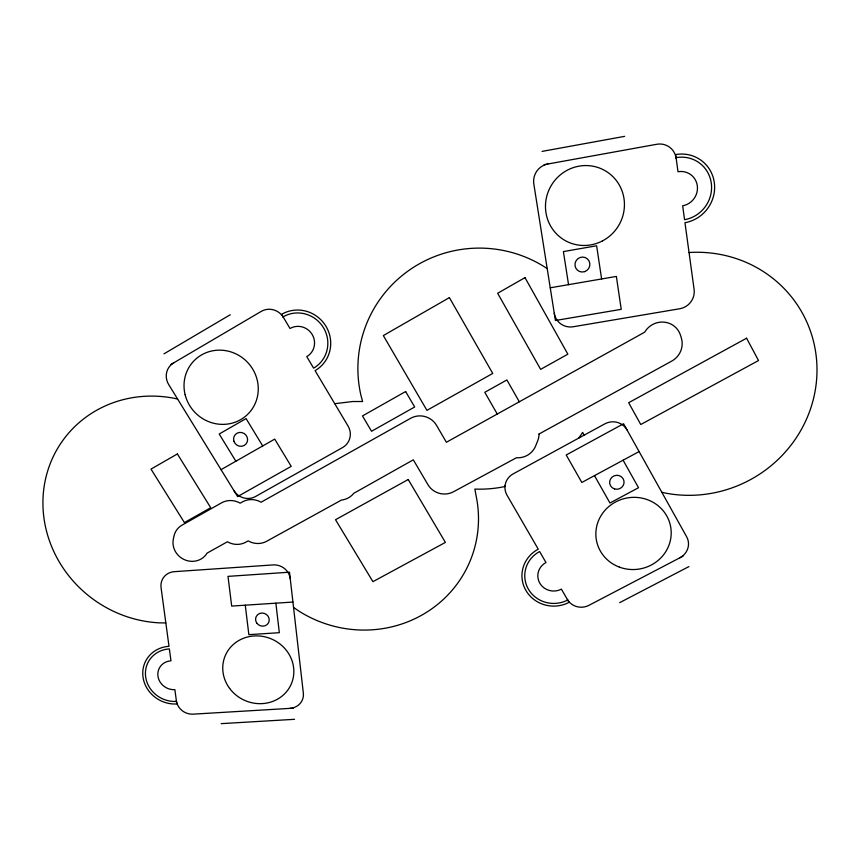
<?xml version="1.0" encoding="UTF-8"?>
<svg xmlns="http://www.w3.org/2000/svg" width="860" height="860" viewBox="0 0 860 860"><rect width="100%" height="100%" fill="white"/><g stroke="black" fill="none" stroke-linecap="round" stroke-linejoin="round"><path stroke-width="1.29" d="M505.046 485.728L505.013 486.438L502.842 486.954A121.582 120.529 3.2 0 1 474.87 489.082L476.053 495.553A118.078 113.681 22.4 0 1 428.173 611.277A118.078 113.681 22.4 0 1 298.829 611.051L293.539 607.418M578.92 437.998L582.629 432.365L584.069 435.192M163.991 353.836L230.244 314.749M170.635 364.661L261.236 311.395A16.469 15.931 51.6 0 1 283.477 317.48M221.041 469.657L274.716 439.116L291.207 466.356L237.596 496.575L168.732 384.635A16.286 15.512 46.8 0 1 173.612 362.909M639.098 451.565L581.822 482.471L566.213 454.983L623.575 423.743L686.656 536.79A16.211 15.415 -12.1 0 1 679.884 557.785M683.055 556.13L588.917 605.343A15.91 15.147 -2.4 0 1 567.353 599.431M619.684 602.645L688.914 566.589M542.079 151.392L624.629 136.353M544.154 164.679L656.771 144.276A17.63 16.942 -56.2 0 1 676.175 158.412M550.239 287.81L616.362 276.425L621.232 309.331L555.409 320.5L533.823 184.018A17.297 16.867 -66.4 0 1 547.885 164.002M334.755 403.695L352.74 401.523L362.608 401.523L360.824 394.858A121.582 120.529 3.2 0 1 410.693 269.18A121.582 120.529 3.2 0 1 546.96 268.449L547.207 268.632M689.064 252.56L690.655 252.421A125.055 120.432 -29.1 0 1 816.344 382.421A125.055 120.432 -29.1 0 1 665.339 493.07L661.802 492.242M292.927 602.043L231.684 606.085L227.997 576.372L289.508 572.201L303.344 693.096A15.351 14.297 20.9 0 1 289.885 708.382M293.238 708.178L193.199 714.155A15.287 14.104 25.9 0 1 176.375 700.782M221.181 723.647L294.529 719.315M165.84 622.909L159.928 622.876A117.917 110.876 36.7 0 1 43.14 495.897A117.917 110.876 36.7 0 1 174.118 398.266L177.622 399.083M235.866 461.218L219.203 434.01L246.078 418.573L262.708 445.942M497.252 414.015L484.793 392.31L506.884 379.959L519.322 401.77M594.475 475.644L609.955 503.003L638.529 487.717L623.102 460.197M568.546 284.66L563.408 251.582L596.625 245.777L601.613 278.962M245.261 605.193L248.852 634.659L279.328 632.691L275.866 603.172M676.067 157.649A31.97 30.723 -52.2 0 1 711.295 183.169A31.97 30.723 -52.2 0 1 684.56 219.698L682.657 205.798A17.544 16.856 -52.2 0 0 697.309 185.749A17.544 16.856 -52.2 0 0 678.003 171.742L675.659 154.585A35.088 33.723 -52.2 0 1 714.316 182.6A35.088 33.723 -52.2 0 1 684.968 222.697L694.106 289.465A17.082 16.501 -39.8 0 1 679.69 308.762L573.222 326.757A16.738 16.458 -38.6 0 1 554.27 313.266M567.697 600.011A28.993 27.703 -0.4 0 1 528.384 589.154A28.993 27.703 -0.4 0 1 539.629 551.539L545.992 562.537A15.91 15.2 -0.4 0 0 539.8 583.188A15.91 15.2 -0.4 0 0 561.397 589.132L569.051 602.365A31.82 30.412 -0.4 0 1 525.912 590.444A31.82 30.412 -0.4 0 1 538.252 549.164L507.002 495.177A16.093 15.62 0 0 1 513.14 473.903L604.817 423.862A16.404 15.899 -16.4 0 1 627.037 429.946M283.101 316.856A29.874 29.036 48.7 0 1 323.575 327.864A29.874 29.036 48.7 0 1 313.61 368.155L306.762 356.642A16.394 15.931 48.7 0 0 312.212 334.54A16.394 15.931 48.7 0 0 290.013 328.488L281.596 314.33A32.788 31.863 48.7 0 1 326.037 326.413A32.788 31.863 48.7 0 1 315.083 370.638L348.085 426.119A16.082 15.62 32.7 0 1 342.56 447.565L255.506 496.532A15.931 15.211 34.5 0 1 233.931 490.608M176.461 701.416A27.971 25.843 27.6 0 1 145.652 676.852A27.971 25.843 27.6 0 1 169.355 648.902L170.968 660.824A15.351 14.179 27.6 0 0 157.95 676.164A15.351 14.179 27.6 0 0 174.87 689.645L176.805 703.964A30.702 28.369 27.6 0 1 142.996 676.992A30.702 28.369 27.6 0 1 169.001 646.312L161.056 587.573A15.609 14.598 31.5 0 1 174.279 571.674L273.114 564.913A15.652 14.813 26.2 0 1 290.271 578.855M539.026 434.02L538.983 435.364A19.114 18.716 -3.3 0 1 537.736 440.718L535.683 445.856A19.092 18.683 -2.4 0 1 516.462 457.735L453.618 491.705A18.877 18.383 12.8 0 1 427.936 484.664L413.316 459.831L353.772 493.307A18.78 18.135 27.3 0 1 341.495 500.047L266.686 541.252A18.608 17.705 30.7 0 1 249.432 541.542L248.196 540.865L245.885 542.155A18.608 17.652 31.9 0 1 228.674 542.434L227.438 541.757L207.056 553.13L206.228 554.41A18.533 17.447 33.2 0 1 184.083 559.527A18.533 17.447 33.2 0 1 173.344 539.048L173.967 536.135A18.544 17.469 33.3 0 1 182.062 525.116L221.59 502.82A18.63 17.684 32.7 0 1 238.897 502.498L240.144 503.186L242.466 501.875A18.64 17.738 31.5 0 1 259.817 501.552L261.064 502.24L410.618 418.304A18.974 18.587 19.7 0 1 436.558 425.41L446.383 442.276L644.742 332.154L645.387 331.079A19.834 19.221 -32.8 0 1 663.737 322.102A19.834 19.221 -32.8 0 1 679.916 333.68A50.149 48.794 -30.5 0 1 681.389 338.26A19.834 19.21 -32.4 0 1 671.714 361.114L539.026 434.02M177.386 453.94L151.005 469.098L184.405 522.59L210.721 507.733L177.386 453.94M449.393 297.614L383.334 335.572L426.936 410.36L492.737 373.444L449.393 297.614M524.987 277.64L497.65 293.26L540.639 369.359L567.858 354.169L524.987 277.64M405.64 391.536L362.469 415.939L371.541 431.269L414.681 406.995L405.64 391.536M408.231 479.514L335.518 519.719L372.928 581.661L445.394 542.413L408.231 479.514M746.577 338.216L628.649 402.716L640.764 424.507L758.531 360.534L746.577 338.216M584.736 271.599A7.536 7.385 -49.2 0 0 587.401 258.892A7.536 7.385 -49.2 0 0 575.136 263.138A7.536 7.385 -49.2 0 0 584.736 271.599M602.301 241.004A40.237 39.205 -58.7 0 0 606.999 171.86A40.237 39.205 -58.7 0 0 545.562 203.702A40.237 39.205 -58.7 0 0 602.301 241.004M614.545 488.931A7.235 6.977 -12.2 0 0 623.93 480.783A7.235 6.977 -12.2 0 0 612.062 477.117A7.235 6.977 -12.2 0 0 614.545 488.931M619.361 567.105A37.722 36.055 -9.9 0 0 670.843 527.922A37.722 36.055 -9.9 0 0 610.374 505.304A37.722 36.055 -9.9 0 0 619.361 567.105M233.931 441.298A7.138 6.837 38.8 0 0 245.852 444.179A7.138 6.837 38.8 0 0 241.972 432.601A7.138 6.837 38.8 0 0 233.931 441.298M185.147 394.794A37.904 36.313 44.9 0 0 247.013 414.961A37.904 36.313 44.9 0 0 231.275 352.019A37.904 36.313 44.9 0 0 185.147 394.794M256.656 622.898A6.901 6.493 25.2 0 0 268.471 622.887A6.901 6.493 25.2 0 0 262.063 613.04A6.901 6.493 25.2 0 0 256.656 622.898M229.642 688.43A35.926 33.508 23.4 0 0 290.852 684.968A35.926 33.508 23.4 0 0 254.399 635.938A35.926 33.508 23.4 0 0 229.642 688.43"/></g></svg>
